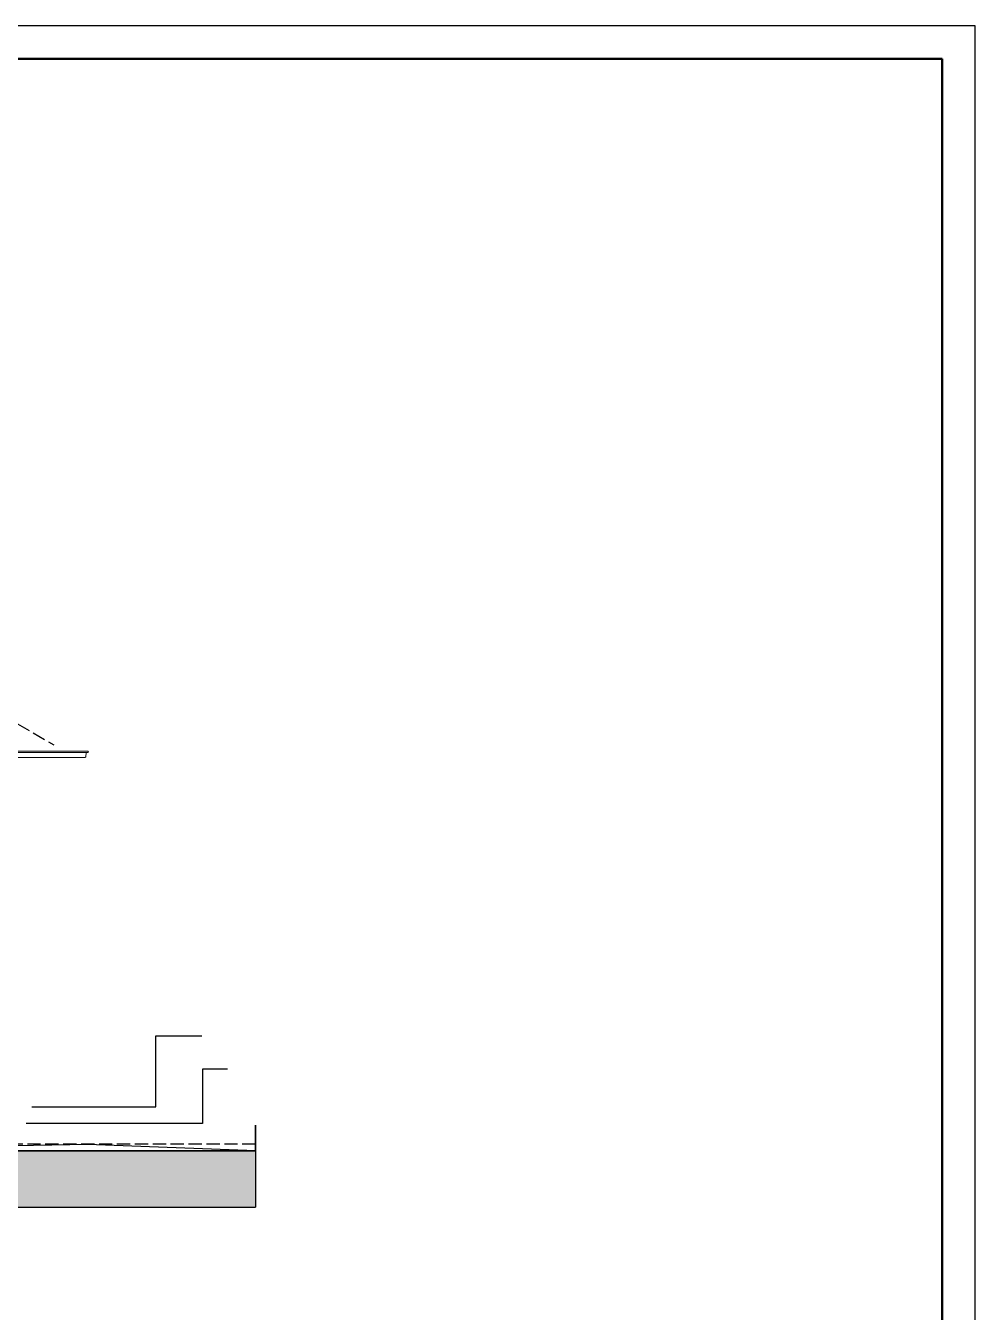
# Model space of a CAD drawing. Header units: millimetres. Extents: x 0 to 1200, y 0 to 841.
# Drawn here: x 1056.8 to 1200, y 647 to 841 of the extents above; entities that cross this region are included whole.
import ezdxf

# ---------------------------------------------------------------- set-up
doc = ezdxf.new("R2010")
doc.units = ezdxf.units.MM
doc.linetypes.add('PUNKT2_S9', pattern=[1, 0, -1])
doc.linetypes.add('VERDECKT2_S2', pattern=[2.7, 2, -0.7])
doc.layers.add('Standard', color=7, linetype='Continuous', lineweight=25)

msp = doc.modelspace()

# ---------------------------------------------------------------- hatches: boundary and pattern name
at = {"layer": 'Standard', "linetype": 'PUNKT2_S9', "lineweight": -3}
h = msp.add_hatch(color=0, dxfattribs=at)
h.paths.add_polyline_path([(923.37, 668.87), (922.92, 668.87), (922.2, 668.87), (922.2, 667.48), (922.89, 667.48), (923.43, 667.49), (923.72, 667.54), (923.86, 667.63), (923.98, 667.78), (924.04, 667.96), (924.07, 668.19), (924.04, 668.44), (923.94, 668.64), (923.8, 668.78), (923.6, 668.85)])
h.paths.add_polyline_path([(1091.47, 671.3), (791.47, 671.3), (791.47, 662.8), (1091.47, 662.8)])
h.paths.add_polyline_path([(955.67, 665.23), (957.97, 665.23), (957.97, 664.3), (954.74, 664.3), (954.74, 669.76), (955.67, 669.76)], flags=16)
h.paths.add_polyline_path([(953.85, 668.87), (951.37, 668.87), (951.37, 667.65), (953.67, 667.65), (953.67, 666.73), (951.37, 666.73), (951.37, 665.23), (953.93, 665.23), (953.93, 664.3), (950.45, 664.3), (950.45, 669.8), (953.85, 669.8)], flags=16)
h.paths.add_polyline_path([(947.87, 665.73), (948.99, 669.8), (949.98, 669.8), (948.33, 664.3), (947.35, 664.3), (945.71, 669.8), (946.71, 669.8)], flags=16)
h.paths.add_polyline_path([(945.3, 669.8), (945.3, 668.87), (942.83, 668.87), (942.83, 667.65), (945.13, 667.65), (945.13, 666.73), (942.83, 666.73), (942.83, 665.23), (945.39, 665.23), (945.39, 664.3), (941.91, 664.3), (941.91, 669.8)], flags=16)
h.paths.add_polyline_path([(939.71, 668.71), (939.41, 668.89), (939.04, 668.95), (938.5, 668.83), (938.08, 668.49), (937.81, 667.91), (937.72, 667.12), (937.81, 666.26), (938.08, 665.65), (938.5, 665.28), (939.03, 665.16), (939.32, 665.19), (939.61, 665.29), (939.89, 665.45), (940.12, 665.63), (940.12, 666.33), (939.06, 666.33), (939.06, 667.25), (941.05, 667.25), (941.05, 665.06), (940.7, 664.74), (940.21, 664.46), (939.66, 664.27), (939.09, 664.21), (938.42, 664.3), (937.84, 664.57), (937.37, 665.01), (937.04, 665.6), (936.83, 666.31), (936.77, 667.07), (936.84, 667.88), (937.07, 668.6), (937.44, 669.19), (937.94, 669.62), (938.44, 669.83), (939.04, 669.9), (939.8, 669.79), (940.37, 669.47), (940.77, 668.96), (940.99, 668.28), (940.07, 668.07), (939.93, 668.44)], flags=16)
h.paths.add_polyline_path([(935.02, 666.25), (935.02, 669.8), (935.94, 669.8), (935.94, 666.32), (935.92, 665.72), (935.84, 665.27), (935.65, 664.84), (935.35, 664.5), (934.94, 664.28), (934.42, 664.21), (933.82, 664.32), (933.38, 664.66), (933.1, 665.23), (933.01, 666), (933.88, 666.12), (933.92, 665.72), (934, 665.45), (934.18, 665.23), (934.45, 665.16), (934.72, 665.21), (934.89, 665.37), (934.99, 665.69)], flags=16)
h.paths.add_polyline_path([(932.48, 669.8), (932.48, 664.3), (931.56, 664.3), (931.56, 669.8)], flags=16)
h.paths.add_polyline_path([(929.68, 668.87), (927.55, 668.87), (927.55, 669.8), (930.9, 669.8), (930.9, 668.94), (928.39, 665.23), (931, 665.23), (931, 664.3), (927.28, 664.3), (927.28, 665.31)], flags=16)
h.paths.add_polyline_path([(924.29, 669.65), (924.59, 669.45), (924.82, 669.13), (924.97, 668.72), (925.02, 668.26), (924.95, 667.69), (924.72, 667.24), (924.34, 666.91), (923.81, 666.73), (924.09, 666.51), (924.31, 666.27), (924.54, 665.92), (924.84, 665.38), (925.4, 664.3), (924.29, 664.3), (923.62, 665.5), (923.32, 666.02), (923.13, 666.31), (923, 666.45), (922.85, 666.54), (922.66, 666.58), (922.39, 666.6), (922.2, 666.6), (922.2, 664.3), (921.27, 664.3), (921.27, 669.8), (923.22, 669.8), (923.86, 669.77)], flags=16)
h.paths.add_polyline_path([(920.49, 665.23), (920.49, 664.3), (917, 664.3), (917, 669.8), (920.4, 669.8), (920.4, 668.87), (917.93, 668.87), (917.93, 667.65), (920.23, 667.65), (920.23, 666.73), (917.93, 666.73), (917.93, 665.23)], flags=16)
h.paths.add_polyline_path([(914.07, 666.88), (913.32, 665.97), (913.32, 664.3), (912.39, 664.3), (912.39, 669.8), (913.32, 669.8), (913.32, 667.36), (915.18, 669.8), (916.43, 669.8), (914.7, 667.66), (916.52, 664.3), (915.33, 664.3)], flags=16)
h.paths.add_polyline_path([(910.54, 669.8), (911.4, 669.8), (911.4, 664.3), (910.47, 664.3), (908.62, 667.89), (908.62, 664.3), (907.76, 664.3), (907.76, 669.8), (908.66, 669.8), (910.54, 666.13)], flags=16)
h.paths.add_polyline_path([(905.95, 664.3), (905.95, 669.8), (906.87, 669.8), (906.87, 664.3)], flags=16)
h.paths.add_polyline_path([(903.01, 669.76), (903.01, 665.23), (905.31, 665.23), (905.31, 664.3), (902.09, 664.3), (902.09, 669.76)], flags=16)

# ---------------------------------------------------------------- linework, layer by layer
at = {"layer": 'Standard', "color": 7, "linetype": 'Continuous', "lineweight": 25}
for p, q in [((1200, 841), (0, 841)), ((1200, 0), (1200, 841))]:
    msp.add_line(p, q, dxfattribs=at)
at = {"layer": 'Standard', "color": 30, "linetype": 'Continuous', "lineweight": 50}
for p, q in [((1195, 836), (5, 836)), ((1195, 5), (1195, 836))]:
    msp.add_line(p, q, dxfattribs=at)
at = {"layer": 'Standard', "color": 255, "linetype": 'VERDECKT2_S2', "lineweight": -3}
msp.add_line((1011.17, 761.35), (1061.07, 732.54), dxfattribs=at)
at = {"layer": 'Standard', "color": 9, "linetype": 'Continuous', "lineweight": 18}
for p, q in [((902.98, 731.59), (1066.16, 731.59)), ((1066.16, 731.59), (1066.16, 731.59)), ((1066.17, 731.59), (1066.16, 731.59)), ((1066.16, 731.59), (1066.16, 731.59)), ((1066.16, 731.59), (1066.17, 731.59)), ((1066.17, 731.59), (1066.17, 731.59)), ((1066.18, 731.59), (1066.17, 731.59)), ((1066.17, 731.59), (1066.17, 731.59)), ((1066.17, 731.59), (1066.18, 731.59)), ((1066.18, 731.59), (1066.18, 731.59)), ((1066.19, 731.59), (1066.18, 731.59)), ((1066.18, 731.59), (1066.18, 731.59)), ((1066.18, 731.59), (1066.19, 731.59)), ((1066.19, 731.59), (1066.19, 731.59)), ((1066.2, 731.58), (1066.19, 731.59)), ((1066.19, 731.59), (1066.19, 731.59)), ((1066.19, 731.59), (1066.2, 731.58)), ((1066.2, 731.58), (1066.2, 731.58)), ((1066.21, 731.58), (1066.2, 731.58)), ((1066.2, 731.58), (1066.2, 731.58)), ((1066.2, 731.58), (1066.21, 731.58)), ((1066.21, 731.58), (1066.21, 731.58)), ((1066.22, 731.57), (1066.21, 731.58)), ((1066.21, 731.58), (1066.21, 731.58)), ((1066.21, 731.58), (1066.22, 731.57)), ((1066.22, 731.57), (1066.22, 731.57)), ((1066.22, 731.57), (1066.22, 731.57)), ((1066.23, 731.56), (1066.22, 731.57)), ((1066.22, 731.57), (1066.22, 731.57)), ((1066.22, 731.57), (1066.22, 731.57)), ((1066.22, 731.57), (1066.23, 731.56)), ((1066.23, 731.56), (1066.23, 731.56)), ((1066.24, 731.56), (1066.23, 731.56)), ((1066.23, 731.56), (1066.23, 731.56)), ((1066.23, 731.56), (1066.24, 731.56)), ((1066.24, 731.55), (1066.24, 731.56)), ((1066.24, 731.56), (1066.24, 731.55)), ((1066.24, 731.55), (1066.24, 731.55)), ((1066.24, 731.54), (1066.24, 731.55)), ((1066.24, 731.55), (1066.24, 731.55)), ((1066.24, 731.55), (1066.24, 731.54)), ((1066.25, 731.54), (1066.24, 731.54)), ((1066.24, 731.54), (1066.25, 731.54)), ((1066.25, 731.53), (1066.25, 731.54)), ((1066.25, 731.54), (1066.25, 731.53)), ((1066.25, 731.53), (1066.25, 731.53)), ((1066.25, 731.52), (1066.25, 731.53)), ((1066.25, 731.53), (1066.25, 731.53)), ((1066.25, 731.53), (1066.25, 731.52)), ((1066.25, 731.52), (1066.25, 731.52)), ((1066.26, 731.51), (1066.25, 731.52)), ((1066.25, 731.52), (1066.25, 731.52)), ((1066.25, 731.52), (1066.26, 731.51)), ((902.98, 731.39), (1066.16, 731.39)), ((903.39, 730.64), (1065.74, 730.64)), ((1065.74, 730.64), (1065.75, 730.64)), ((1065.75, 730.64), (1065.74, 730.64)), ((1065.75, 730.64), (1065.76, 730.64)), ((1065.76, 730.64), (1065.75, 730.64)), ((1065.76, 730.64), (1065.77, 730.65)), ((1065.77, 730.65), (1065.76, 730.64)), ((1065.76, 730.64), (1065.76, 730.64)), ((1065.76, 730.64), (1065.76, 730.64)), ((1065.77, 730.65), (1065.78, 730.65)), ((1065.78, 730.65), (1065.77, 730.65)), ((1065.78, 730.65), (1065.78, 730.65)), ((1065.78, 730.65), (1065.79, 730.65)), ((1065.78, 730.65), (1065.78, 730.65)), ((1065.79, 730.65), (1065.78, 730.65)), ((1065.79, 730.65), (1065.8, 730.65)), ((1065.8, 730.65), (1065.79, 730.65)), ((1065.8, 730.65), (1065.8, 730.66)), ((1065.8, 730.66), (1065.81, 730.66)), ((1065.8, 730.66), (1065.8, 730.65)), ((1065.81, 730.66), (1065.8, 730.66)), ((1065.81, 730.66), (1065.82, 730.66)), ((1065.82, 730.66), (1065.81, 730.66)), ((1065.82, 730.66), (1065.82, 730.67)), ((1065.82, 730.67), (1065.83, 730.67)), ((1065.82, 730.67), (1065.82, 730.66)), ((1065.83, 730.67), (1065.82, 730.67)), ((1065.83, 730.67), (1065.83, 730.68)), ((1065.83, 730.68), (1065.84, 730.68)), ((1065.83, 730.68), (1065.83, 730.67)), ((1065.84, 730.68), (1065.83, 730.68)), ((1065.84, 730.68), (1065.84, 730.69)), ((1065.84, 730.69), (1065.85, 730.69)), ((1065.84, 730.69), (1065.84, 730.68)), ((1065.85, 730.69), (1065.84, 730.69)), ((1065.85, 730.69), (1065.85, 730.7)), ((1065.85, 730.7), (1065.86, 730.7)), ((1065.85, 730.7), (1065.85, 730.69)), ((1065.86, 730.7), (1065.85, 730.7)), ((1065.86, 730.71), (1065.86, 730.72)), ((1065.86, 730.72), (1065.87, 730.72)), ((1065.86, 730.72), (1065.86, 730.71)), ((1065.87, 730.72), (1065.86, 730.72)), ((1065.86, 730.7), (1065.86, 730.71)), ((1065.86, 730.71), (1065.86, 730.7)), ((1065.87, 730.75), (1065.88, 730.76)), ((1065.88, 730.76), (1065.87, 730.75)), ((1065.87, 730.74), (1065.87, 730.75)), ((1065.87, 730.75), (1065.87, 730.74)), ((1065.87, 730.73), (1065.87, 730.74)), ((1065.87, 730.74), (1065.87, 730.74)), ((1065.87, 730.74), (1065.87, 730.73)), ((1065.87, 730.74), (1065.87, 730.74)), ((1065.87, 730.72), (1065.87, 730.73)), ((1065.87, 730.73), (1065.87, 730.72)), ((1065.88, 730.76), (1065.95, 731.39)), ((1065.95, 731.39), (1065.88, 730.76)), ((1065.88, 730.76), (1065.88, 730.76)), ((1065.88, 730.76), (1065.88, 730.76)), ((1066.16, 731.39), (1066.16, 731.39)), ((1066.16, 731.39), (1066.17, 731.39)), ((1066.16, 731.39), (1066.16, 731.39)), ((1066.17, 731.39), (1066.16, 731.39)), ((1066.17, 731.39), (1066.18, 731.4)), ((1066.18, 731.4), (1066.17, 731.39)), ((1066.17, 731.39), (1066.17, 731.39)), ((1066.17, 731.39), (1066.17, 731.39)), ((1066.18, 731.4), (1066.18, 731.4)), ((1066.18, 731.4), (1066.19, 731.4)), ((1066.18, 731.4), (1066.18, 731.4)), ((1066.19, 731.4), (1066.18, 731.4)), ((1066.19, 731.4), (1066.19, 731.4)), ((1066.19, 731.4), (1066.2, 731.4)), ((1066.19, 731.4), (1066.19, 731.4)), ((1066.2, 731.4), (1066.19, 731.4)), ((1066.2, 731.4), (1066.21, 731.41)), ((1066.21, 731.41), (1066.2, 731.4)), ((1066.2, 731.4), (1066.2, 731.4)), ((1066.2, 731.4), (1066.2, 731.4)), ((1066.21, 731.41), (1066.21, 731.41)), ((1066.21, 731.41), (1066.22, 731.41)), ((1066.21, 731.41), (1066.21, 731.41)), ((1066.22, 731.41), (1066.21, 731.41)), ((1066.22, 731.41), (1066.22, 731.42)), ((1066.22, 731.42), (1066.22, 731.42)), ((1066.22, 731.42), (1066.23, 731.42)), ((1066.22, 731.42), (1066.22, 731.41)), ((1066.22, 731.42), (1066.22, 731.42)), ((1066.23, 731.42), (1066.22, 731.42)), ((1066.23, 731.42), (1066.23, 731.43)), ((1066.23, 731.43), (1066.24, 731.43)), ((1066.23, 731.43), (1066.23, 731.42)), ((1066.24, 731.43), (1066.23, 731.43)), ((1066.24, 731.44), (1066.25, 731.45)), ((1066.25, 731.45), (1066.24, 731.44)), ((1066.24, 731.43), (1066.24, 731.44)), ((1066.24, 731.44), (1066.24, 731.44)), ((1066.24, 731.44), (1066.24, 731.43)), ((1066.24, 731.44), (1066.24, 731.44)), ((1066.24, 731.43), (1066.24, 731.43)), ((1066.24, 731.43), (1066.24, 731.43)), ((1066.25, 731.46), (1066.25, 731.47)), ((1066.25, 731.47), (1066.26, 731.47)), ((1066.25, 731.47), (1066.25, 731.46)), ((1066.26, 731.47), (1066.25, 731.47)), ((1066.25, 731.45), (1066.25, 731.46)), ((1066.25, 731.46), (1066.25, 731.46)), ((1066.25, 731.46), (1066.25, 731.45)), ((1066.25, 731.46), (1066.25, 731.46)), ((1066.25, 731.45), (1066.25, 731.45)), ((1066.25, 731.45), (1066.25, 731.45)), ((1066.26, 731.51), (1066.26, 731.51)), ((1066.26, 731.5), (1066.26, 731.51)), ((1066.26, 731.51), (1066.26, 731.51)), ((1066.26, 731.51), (1066.26, 731.5)), ((1066.26, 731.5), (1066.26, 731.5)), ((1066.26, 731.49), (1066.26, 731.5)), ((1066.26, 731.5), (1066.26, 731.5)), ((1066.26, 731.5), (1066.26, 731.49)), ((1066.26, 731.48), (1066.26, 731.49)), ((1066.26, 731.49), (1066.26, 731.49)), ((1066.26, 731.49), (1066.26, 731.48)), ((1066.26, 731.49), (1066.26, 731.49)), ((1066.26, 731.47), (1066.26, 731.48)), ((1066.26, 731.48), (1066.26, 731.48)), ((1066.26, 731.48), (1066.26, 731.47)), ((1066.26, 731.48), (1066.26, 731.48))]:
    msp.add_line(p, q, dxfattribs=at)
at = {"layer": 'Standard', "color": 7, "linetype": 'Continuous', "lineweight": -3}
for p, q in [((1076.46, 677.94), (1076.46, 688.65)), ((1076.46, 688.65), (1083.35, 688.65)), ((1083.45, 683.64), (1083.45, 675.43)), ((1087.22, 683.64), (1083.45, 683.64)), ((1057.73, 677.94), (1076.46, 677.94)), ((1083.45, 675.43), (1056.87, 675.43))]:
    msp.add_line(p, q, dxfattribs=at)
at = {"layer": 'Standard', "color": 96, "linetype": 'Continuous', "lineweight": -3}
for p, q in [((1091.47, 671.95), (1091.47, 675.17)), ((1091.47, 675.17), (1091.47, 672.2)), ((1091.47, 671.8), (1091.47, 675.07)), ((1091.47, 675.07), (1091.47, 671.95)), ((1091.47, 671.75), (1091.47, 674.78)), ((1091.47, 674.78), (1091.47, 671.8)), ((1091.47, 671.84), (1091.47, 674.77)), ((1091.47, 674.77), (1091.47, 672.4)), ((1091.47, 672.4), (1091.47, 674.33)), ((1091.47, 674.33), (1091.47, 672.56)), ((1091.47, 671.8), (1091.47, 674.32)), ((1091.47, 674.32), (1091.47, 671.75)), ((1091.47, 672.2), (1091.47, 674.1)), ((1091.47, 674.1), (1091.47, 671.84)), ((1091.47, 672.2), (1091.47, 673.64)), ((1091.47, 673.64), (1091.47, 671.69)), ((1091.47, 671.69), (1091.47, 673.32)), ((1091.47, 673.32), (1091.47, 671.8)), ((1066.18, 672.26), (1049.13, 671.95)), ((1091.47, 671.3), (1066.18, 672.26)), ((1091.47, 672.78), (1091.47, 671.8)), ((1091.47, 671.75), (1091.47, 672.78)), ((1091.47, 671.85), (1091.47, 672.74)), ((1091.47, 672.74), (1091.47, 671.76)), ((1091.47, 671.95), (1091.47, 672.59)), ((1091.47, 672.59), (1091.47, 672.2)), ((1091.47, 672.59), (1091.47, 671.72)), ((1091.47, 671.73), (1091.47, 672.59)), ((1091.47, 672.56), (1091.47, 671.73)), ((1091.47, 671.76), (1091.47, 672.49)), ((1091.47, 672.49), (1091.47, 671.6)), ((1091.47, 672.26), (1091.47, 671.95)), ((1091.47, 671.3), (1091.47, 672.26)), ((1091.47, 671.6), (1091.47, 672.23)), ((1091.47, 672.23), (1091.47, 671.69)), ((1091.47, 671.67), (1091.47, 672.2)), ((1091.47, 672.2), (1091.47, 671.85)), ((1091.47, 671.72), (1091.47, 672.16)), ((1091.47, 672.16), (1091.47, 671.67)), ((1091.47, 671.69), (1091.47, 672.03)), ((1091.47, 672.03), (1091.47, 671.75)), ((1091.47, 671.8), (1091.47, 671.3)), ((795.46, 671.3), (1091.47, 671.3))]:
    msp.add_line(p, q, dxfattribs=at)
at = {"layer": 'Standard', "color": 7, "linetype": 'VERDECKT2_S2', "lineweight": -3}
msp.add_line((1091.47, 672.3), (791.47, 672.3), dxfattribs=at)
at = {"layer": 'Standard', "color": 255, "linetype": 'Continuous', "lineweight": -3}
for p, q in [((1091.47, 671.3), (795.46, 671.3)), ((1091.47, 671.3), (1091.47, 662.8)), ((791.47, 662.8), (1091.47, 662.8))]:
    msp.add_line(p, q, dxfattribs=at)

doc.saveas('drawing.dxf')
